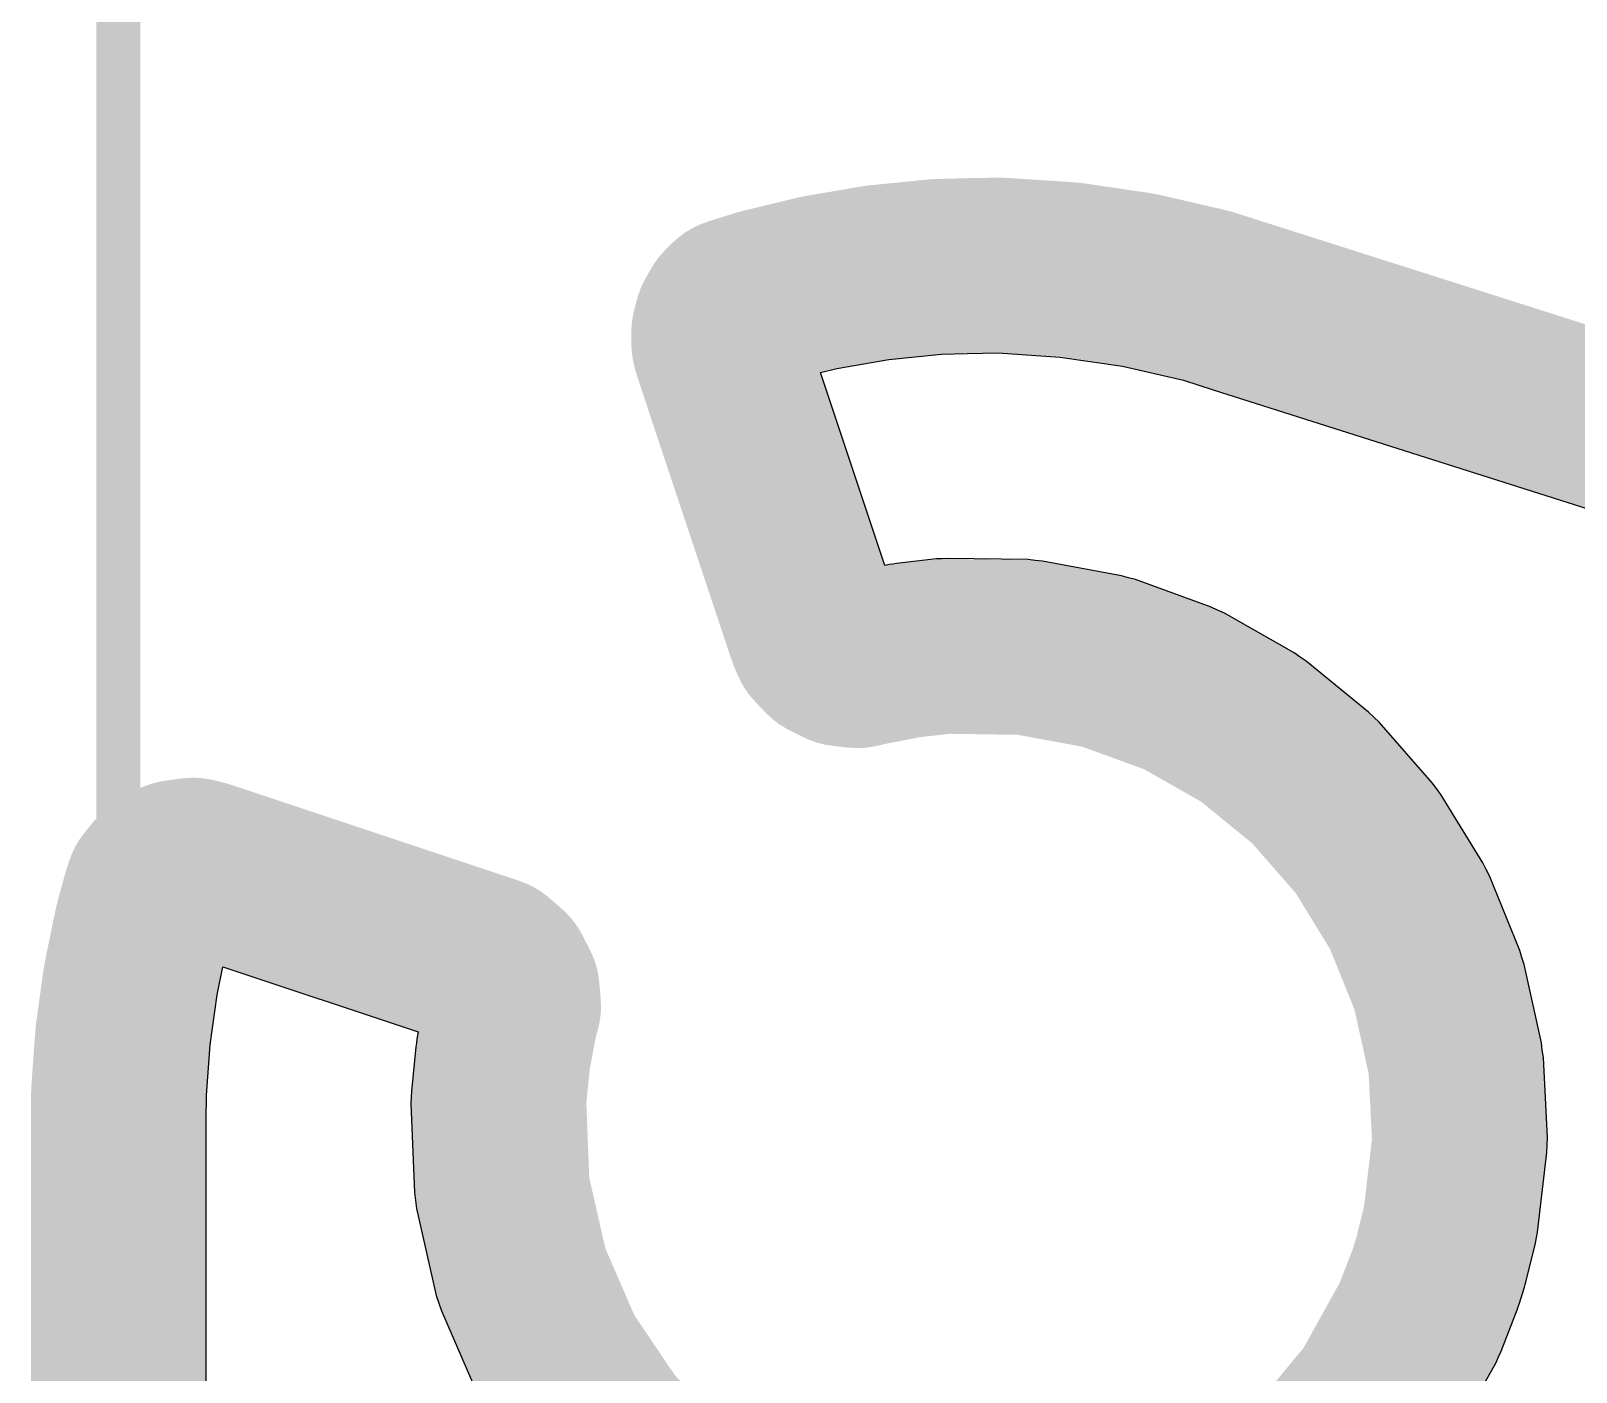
# Model space of a CAD drawing. Header units: inches. Extents: x -5 to 5450, y -4 to 5452.
# Drawn here: x -4.95 to 4.03, y 36.31 to 44.1 of the extents above; entities that cross this region are included whole.
import ezdxf

# ---------------------------------------------------------------- set-up
doc = ezdxf.new("R2010")
doc.units = ezdxf.units.IN
for name, color, linetype in [('Board_outline', 216, 'Continuous'), ('Ground', 76, 'Continuous'), ('Power', 16, 'Continuous'), ('Top Overlay', 2, 'Continuous')]:
    doc.layers.add(name, color=color, linetype=linetype)

msp = doc.modelspace()

# ---------------------------------------------------------------- linework, layer by layer
at = {"layer": 'Board_outline', "const_width": 0.254}
for points in [[(-0.86324948, 42.50689999999999, -0.0685737292607805), (0.47954946, 42.73598768)], [(-0.86324948, 42.50689999999999, -0.0685737292607805), (0.47954946, 42.73598768)], [(0.479552, 42.73599022, -0.0812618316864902), (2.07680052, 42.50107578)], [(0.479552, 42.73599022, -0.0812618316864902), (2.07680052, 42.50107578)], [(-0.9422383999999999, 42.25010092, -0.2679489999999936), (-0.87922862, 42.49200036)], [(-0.9422383999999999, 42.25010092, -0.2679489999999936), (-0.87922862, 42.49200036)], [(-0.10283952, 40.45130086, -0.363970000000003), (-0.3903192599999999, 40.59500136)], [(-0.10283952, 40.45130086, -0.363970000000003), (-0.3903192599999999, 40.59500136)], [(0.1374902, 40.49899952, -0.5486189999999992), (3.24265036, 36.95349988)], [(0.1374902, 40.49899952, -0.5486189999999992), (3.24265036, 36.95349988)], [(-4.25578524, 39.07810066, -0.3888780000000007), (-3.960581359999999, 39.2423015)], [(-4.25578524, 39.07810066, -0.3888780000000007), (-3.960581359999999, 39.2423015)], [(-4.43918594, 37.77270068, -0.0655718028741925), (-4.2594657, 39.06597978)], [(-4.43918594, 37.77270068, -0.0655718028741925), (-4.2594657, 39.06597978)], [(-2.31632252, 38.69559951999999, -0.4052929999999951), (-2.15704166, 38.3856992)], [(-2.31632252, 38.69559951999999, -0.4052929999999951), (-2.15704166, 38.3856992)], [(3.211591239999999, 36.85409952, -0.9163189999999968), (-2.20322902, 38.14640072)], [(3.211591239999999, 36.85409952, -0.9163189999999968), (-2.20322902, 38.14640072)], [(-4.43931294, 37.73457782, -0.000131095775663), (-4.43931294, 37.73720163999999)], [(-4.43931294, 37.73457782, -0.000131095775663), (-4.43931294, 37.73720163999999)]]:
    msp.add_lwpolyline(points, format="xyb", dxfattribs=at)
at = {"layer": 'Board_outline', "const_width": 0.127}
for points in [[(0.41604946, 42.73598768, 1), (0.54304946, 42.73598768, 1)], [(0.41604946, 42.73598768, 1), (0.54304946, 42.73598768, 1)], [(0.4160519999999999, 42.73599022, 1), (0.543052, 42.73599022, 1)], [(0.4160519999999999, 42.73599022, 1), (0.543052, 42.73599022, 1)], [(-0.9427311599999999, 42.49200036, 1), (-0.81573116, 42.49200036, 1)], [(-0.9427311599999999, 42.49200036, 1), (-0.81573116, 42.49200036, 1)], [(-0.9427286199999999, 42.49200036, 1), (-0.8157286199999999, 42.49200036, 1)], [(-0.9427286199999999, 42.49200036, 1), (-0.8157286199999999, 42.49200036, 1)], [(-0.92674948, 42.50689999999999, 1), (-0.7997494799999999, 42.50689999999999, 1)], [(-0.92674948, 42.50689999999999, 1), (-0.7997494799999999, 42.50689999999999, 1)], [(-0.92674948, 42.50689999999999, 1), (-0.7997494799999999, 42.50689999999999, 1)], [(-0.92674948, 42.50689999999999, 1), (-0.7997494799999999, 42.50689999999999, 1)], [(2.01330052, 42.50107578, 1), (2.14030052, 42.50107578, 1)], [(2.01330052, 42.50107578, 1), (2.14030052, 42.50107578, 1)], [(2.01330052, 42.50107578, 1), (2.14030052, 42.50107578, 1)], [(2.01330052, 42.50107578, 1), (2.14030052, 42.50107578, 1)], [(-1.00574094, 42.25010092, 1), (-0.8787409399999999, 42.25010092, 1)], [(-1.00574094, 42.25010092, 1), (-0.8787409399999999, 42.25010092, 1)], [(-1.0057384, 42.25010092, 1), (-0.8787384, 42.25010092, 1)], [(-1.0057384, 42.25010092, 1), (-0.8787384, 42.25010092, 1)], [(-1.00191062, 42.23749998, 1), (-0.8749106199999999, 42.23749998, 1)], [(-1.00191062, 42.23749998, 1), (-0.8749106199999999, 42.23749998, 1)], [(-1.00191062, 42.23749998, 1), (-0.8749106199999999, 42.23749998, 1)], [(-1.00191062, 42.23749998, 1), (-0.8749106199999999, 42.23749998, 1)], [(-0.46160944, 40.6154001, 1), (-0.33460944, 40.6154001, 1)], [(-0.46160944, 40.6154001, 1), (-0.33460944, 40.6154001, 1)], [(-0.46160944, 40.6154001, 1), (-0.33460944, 40.6154001, 1)], [(-0.46160944, 40.6154001, 1), (-0.33460944, 40.6154001, 1)], [(-0.45381926, 40.59500136, 1), (-0.32681926, 40.59500136, 1)], [(-0.45381926, 40.59500136, 1), (-0.32681926, 40.59500136, 1)], [(-0.45381926, 40.59500136, 1), (-0.32681926, 40.59500136, 1)], [(-0.45381926, 40.59500136, 1), (-0.32681926, 40.59500136, 1)], [(-0.16633952, 40.45130086, 1), (-0.03933952, 40.45130086, 1)], [(-0.16633952, 40.45130086, 1), (-0.03933952, 40.45130086, 1)], [(-0.16633952, 40.45130086, 1), (-0.03933952, 40.45130086, 1)], [(-0.16633952, 40.45130086, 1), (-0.03933952, 40.45130086, 1)], [(-0.16511016, 40.45160058, 1), (-0.03811016, 40.45160058, 1)], [(-0.16511016, 40.45160058, 1), (-0.03811016, 40.45160058, 1)], [(-0.16511016, 40.45160058, 1), (-0.03811016, 40.45160058, 1)], [(-0.16511016, 40.45160058, 1), (-0.03811016, 40.45160058, 1)], [(0.0739902, 40.49899952, 1), (0.2009902, 40.49899952, 1)], [(0.0739902, 40.49899952, 1), (0.2009902, 40.49899952, 1)], [(0.0739902, 40.49899952, 1), (0.2009902, 40.49899952, 1)], [(0.0739902, 40.49899952, 1), (0.2009902, 40.49899952, 1)], [(-4.024081359999999, 39.2423015, 1), (-3.89708136, 39.2423015, 1)], [(-4.024081359999999, 39.2423015, 1), (-3.89708136, 39.2423015, 1)], [(-4.024081359999999, 39.2423015, 1), (-3.89708136, 39.2423015, 1)], [(-4.024081359999999, 39.2423015, 1), (-3.89708136, 39.2423015, 1)], [(-4.00311112, 39.23629948, 1), (-3.87611112, 39.23629948, 1)], [(-4.00311112, 39.23629948, 1), (-3.87611112, 39.23629948, 1)], [(-4.00311112, 39.23629948, 1), (-3.87611112, 39.23629948, 1)], [(-4.00311112, 39.23629948, 1), (-3.87611112, 39.23629948, 1)], [(-4.3229657, 39.06597978, 1), (-4.195965699999999, 39.06597978, 1)], [(-4.3229657, 39.06597978, 1), (-4.195965699999999, 39.06597978, 1)], [(-4.3229657, 39.06597724, 1), (-4.195965699999999, 39.06597724, 1)], [(-4.3229657, 39.06597724, 1), (-4.195965699999999, 39.06597724, 1)], [(-4.319285239999999, 39.07810066, 1), (-4.192285239999999, 39.07810066, 1)], [(-4.319285239999999, 39.07810066, 1), (-4.192285239999999, 39.07810066, 1)], [(-4.319285239999999, 39.07810066, 1), (-4.192285239999999, 39.07810066, 1)], [(-4.319285239999999, 39.07810066, 1), (-4.192285239999999, 39.07810066, 1)], [(-2.38101124, 38.69600084, 1), (-2.25401124, 38.69600084, 1)], [(-2.38101124, 38.69600084, 1), (-2.25401124, 38.69600084, 1)], [(-2.38101124, 38.69600084, 1), (-2.25401124, 38.69600084, 1)], [(-2.38101124, 38.69600084, 1), (-2.25401124, 38.69600084, 1)], [(-2.37982252, 38.69559951999999, 1), (-2.25282252, 38.69559951999999, 1)], [(-2.37982252, 38.69559951999999, 1), (-2.25282252, 38.69559951999999, 1)], [(-2.37981998, 38.69559951999999, 1), (-2.25281998, 38.69559951999999, 1)], [(-2.37981998, 38.69559951999999, 1), (-2.25281998, 38.69559951999999, 1)], [(-2.22054166, 38.3856992, 1), (-2.09354166, 38.3856992, 1)], [(-2.22054166, 38.3856992, 1), (-2.09354166, 38.3856992, 1)], [(-2.22054166, 38.3856992, 1), (-2.09354166, 38.3856992, 1)], [(-2.22054166, 38.3856992, 1), (-2.09354166, 38.3856992, 1)], [(-2.26673156, 38.14640072, 1), (-2.13973156, 38.14640072, 1)], [(-2.26673156, 38.14640072, 1), (-2.13973156, 38.14640072, 1)], [(-2.26672902, 38.14640072, 1), (-2.13972902, 38.14640072, 1)], [(-2.26672902, 38.14640072, 1), (-2.13972902, 38.14640072, 1)], [(-4.502685939999999, 37.77270068, 1), (-4.37568594, 37.77270068, 1)], [(-4.502685939999999, 37.77270068, 1), (-4.37568594, 37.77270068, 1)], [(-4.502685939999999, 37.77270068, 1), (-4.37568594, 37.77270068, 1)], [(-4.502685939999999, 37.77270068, 1), (-4.37568594, 37.77270068, 1)], [(-4.502812939999999, 37.73720163999999, 1), (-4.375812939999999, 37.73720163999999, 1)], [(-4.502812939999999, 37.73720163999999, 1), (-4.375812939999999, 37.73720163999999, 1)], [(-4.502812939999999, 37.7371991, 1), (-4.375812939999999, 37.7371991, 1)], [(-4.502812939999999, 37.7371991, 1), (-4.375812939999999, 37.7371991, 1)], [(-4.502812939999999, 37.73457782, 1), (-4.375812939999999, 37.73457782, 1)], [(-4.502812939999999, 37.73457782, 1), (-4.375812939999999, 37.73457782, 1)], [(-4.5028104, 37.73457782, 1), (-4.3758104, 37.73457782, 1)], [(-4.5028104, 37.73457782, 1), (-4.3758104, 37.73457782, 1)], [(3.17915036, 36.95349988, 1), (3.30615036, 36.95349988, 1)], [(3.17915036, 36.95349988, 1), (3.30615036, 36.95349988, 1)], [(3.17915036, 36.95349988, 1), (3.30615036, 36.95349988, 1)], [(3.17915036, 36.95349988, 1), (3.30615036, 36.95349988, 1)], [(3.1480887, 36.85409952, 1), (3.2750887, 36.85409952, 1)], [(3.1480887, 36.85409952, 1), (3.2750887, 36.85409952, 1)], [(3.14809124, 36.85409952, 1), (3.27509124, 36.85409952, 1)], [(3.14809124, 36.85409952, 1), (3.27509124, 36.85409952, 1)]]:
    msp.add_lwpolyline(points, format="xyb", close=True, dxfattribs=at)
at = {"layer": 'Board_outline', "const_width": 0.254}
for points in [[(-0.8792311599999999, 42.49200036), (-0.86324948, 42.50689999999999)], [(-0.8792311599999999, 42.49200036), (-0.86324948, 42.50689999999999)], [(2.07680052, 42.50107578), (12.32969086, 39.23720118)], [(2.07680052, 42.50107578), (12.32969086, 39.23720118)], [(-0.9422409399999999, 42.25010092), (-0.93841062, 42.23749998)], [(-0.9422409399999999, 42.25010092), (-0.93841062, 42.23749998)], [(-0.93841062, 42.23749998), (-0.39810944, 40.6154001)], [(-0.93841062, 42.23749998), (-0.39810944, 40.6154001)], [(-0.39810944, 40.6154001), (-0.3903192599999999, 40.59500136)], [(-0.39810944, 40.6154001), (-0.3903192599999999, 40.59500136)], [(-0.10283952, 40.45130086), (-0.10161016, 40.45160058)], [(-0.10283952, 40.45130086), (-0.10161016, 40.45160058)], [(-0.10161016, 40.45160058), (0.1374902, 40.49899952)], [(-0.10161016, 40.45160058), (0.1374902, 40.49899952)], [(-3.960581359999999, 39.2423015), (-3.93961112, 39.23629948)], [(-3.960581359999999, 39.2423015), (-3.93961112, 39.23629948)], [(-3.93961112, 39.23629948), (-2.31751124, 38.69600084)], [(-3.93961112, 39.23629948), (-2.31751124, 38.69600084)], [(-4.2594657, 39.06597724), (-4.25578524, 39.07810066)], [(-4.2594657, 39.06597724), (-4.25578524, 39.07810066)], [(-2.31751124, 38.69600084), (-2.31631998, 38.69559951999999)], [(-2.31751124, 38.69600084), (-2.31631998, 38.69559951999999)], [(-2.20323156, 38.14640072), (-2.15704166, 38.3856992)], [(-2.20323156, 38.14640072), (-2.15704166, 38.3856992)], [(-4.43931294, 37.7371991), (-4.43918594, 37.77270068)], [(-4.43931294, 37.7371991), (-4.43918594, 37.77270068)], [(-4.439310399999999, 2.73733006), (-4.439310399999999, 37.73457782)], [(-4.439310399999999, 2.73733006), (-4.439310399999999, 37.73457782)], [(3.2115887, 36.85409952), (3.24265036, 36.95349988)], [(3.2115887, 36.85409952), (3.24265036, 36.95349988)]]:
    msp.add_lwpolyline(points, dxfattribs=at)
at = {"layer": 'Ground'}
for p, q in [((0.03735832, 42.19009087999999), (0.34258504, 42.2208706)), ((0.34258504, 42.2208706), (0.4918583, 42.22565849999999)), ((0.4918583, 42.22565849999999), (0.66987674, 42.22853378)), ((0.66987674, 42.22853378), (1.03327454, 42.20489908)), ((1.03327454, 42.20489908), (1.39358116, 42.15190706)), ((-0.35949382, 42.11564602), (-0.26510234, 42.13848823999999)), ((0.013589, 40.9948253), (-0.35949382, 42.11564602)), ((-0.26510234, 42.13848823999999), (0.03735832, 42.19009087999999)), ((1.39358116, 42.15190706), (1.74841408, 42.06991078)), ((1.74841408, 42.06991078), (1.92196466, 42.01466577999999)), ((1.92196466, 42.01466577999999), (1.92197228, 42.01466324)), ((1.92197228, 42.01466324), (12.17484992, 38.75079372)), ((0.31352744, 41.03205662), (0.0813435, 41.00636197999999)), ((0.34554668, 41.0324427), (0.31352744, 41.03205662)), ((0.37743384, 41.03509446), (0.34554668, 41.0324427)), ((0.84417662, 41.0279977), (0.37743384, 41.03509446)), ((0.88654636, 41.0231717), (0.84417662, 41.0279977)), ((0.0381127, 40.99969194), (0.013589, 40.9948253)), ((0.05991098, 41.00183062), (0.0381127, 40.99969194)), ((0.0813435, 41.00636197999999), (0.05991098, 41.00183062)), ((0.9290430999999999, 41.01958268), (0.88654636, 41.0231717)), ((1.38808968, 40.93487876), (0.9290430999999999, 41.01958268)), ((1.4290929, 40.92305759999999), (1.38808968, 40.93487876)), ((1.47037044, 40.91245056), (1.4290929, 40.92305759999999)), ((1.90890906, 40.75250422), (1.47037044, 40.91245056)), ((1.9473418, 40.73403842), (1.90890906, 40.75250422)), ((1.98630286, 40.7166953), (1.9473418, 40.73403842)), ((2.3920958, 40.4859744), (1.98630286, 40.7166953)), ((2.42695222, 40.46134402), (2.3920958, 40.4859744)), ((2.4624538, 40.43777536), (2.42695222, 40.46134402)), ((2.82417012, 40.14271625999999), (2.4624538, 40.43777536)), ((2.85443168, 40.11263503999999), (2.82417012, 40.14271625999999)), ((2.8855162, 40.08348092), (2.85443168, 40.11263503999999)), ((3.19306448, 39.73232338), (2.8855162, 40.08348092)), ((3.2178879, 39.69763206), (3.19306448, 39.73232338)), ((3.24369684, 39.66369766), (3.2178879, 39.69763206)), ((3.48848934, 39.26623846), (3.24369684, 39.66369766)), ((3.5071812, 39.22792001999999), (3.48848934, 39.26623846)), ((3.52699066, 39.19014259999999), (3.5071812, 39.22792001999999)), ((3.702197319999999, 38.75747392), (3.52699066, 39.19014259999999)), ((3.71426232, 38.7165342), (3.702197319999999, 38.75747392)), ((3.72749064, 38.67603136), (3.71426232, 38.7165342)), ((-3.86589524, 38.50056562), (-3.8324536, 38.66257444)), ((-3.8324536, 38.66257444), (-2.6965148, 38.28420334)), ((3.82822196, 38.22023344), (3.72749064, 38.67603136)), ((-3.90636252, 38.20936477999999), (-3.86589524, 38.50056562)), ((-2.7044396, 38.24314678), (-2.70656558, 38.22024106)), ((-2.6965148, 38.28420334), (-2.7044396, 38.24314678)), ((-3.92769344, 37.9160659), (-3.90636252, 38.20936477999999)), ((-2.71110964, 38.19768078), (-2.73712686, 37.9400181)), ((-2.70656558, 38.22024106), (-2.71110964, 38.19768078)), ((3.8333045, 38.17784338), (3.82822196, 38.22023344)), ((3.8396037, 38.13571494), (3.8333045, 38.17784338)), ((3.86304536, 37.66950556), (3.8396037, 38.13571494)), ((-3.92873484, 37.7700667), (-3.92769344, 37.9160659)), ((-2.73721322, 37.90454954), (-2.73933412, 37.86911908)), ((-2.73712686, 37.9400181), (-2.73721322, 37.90454954)), ((-2.73933412, 37.86911908), (-2.719451, 37.35210969999999)), ((-3.928854219999999, 37.73613484), (-3.92873484, 37.7700667)), ((-3.928851679999999, 2.73720814), (-3.928854219999999, 37.73613484)), ((3.86020056, 37.58427586), (3.8610032, 37.62694024)), ((3.8610032, 37.62694024), (3.86304536, 37.66950556)), ((3.80570232, 37.12067252), (3.86020056, 37.58427586)), ((-2.719451, 37.35210969999999), (-2.71298924, 37.30510954)), ((-2.71298924, 37.30510954), (-2.70708628, 37.2583964)), ((-2.70708628, 37.2583964), (-2.59221732, 36.75391684)), ((3.79425962, 37.05770592), (3.7988621, 37.08937717999999)), ((3.7988621, 37.08937717999999), (3.80570232, 37.12067252)), ((3.73817134, 36.83093726), (3.79425962, 37.05770592)), ((3.72988078, 36.80128022), (3.73301768, 36.8163983)), ((3.73301768, 36.8163983), (3.73817134, 36.83093726)), ((-2.59221732, 36.75391684), (-2.57728212, 36.70915442)), ((3.69882674, 36.70187986), (3.72988078, 36.80128022)), ((-2.57728212, 36.70915442), (-2.56278888, 36.66408974)), ((-2.56278888, 36.66408974), (-2.35687362, 36.18943993999999)), ((3.59473754, 36.42885271999999), (3.68788696, 36.67049815999999)), ((3.68788696, 36.67049815999999), (3.6923218, 36.68653571999999)), ((3.6923218, 36.68653571999999), (3.69882674, 36.70187986)), ((3.3134681, 35.91229037999999), (3.56468934, 36.36460088)), ((3.56468934, 36.36460088), (3.57879904, 36.3971713)), ((3.57879904, 36.3971713), (3.59473754, 36.42885271999999))]:
    msp.add_line(p, q, dxfattribs=at)
at = {"layer": 'Ground', "const_width": 1.016}
for points in [[(-0.3681476, 42.63874378), (-0.03126486, 42.6962189)], [(-0.03126486, 42.6962189), (0.30875986, 42.7305089)], [(0.30875986, 42.7305089), (0.4795469199999999, 42.73598514)], [(0.4795469199999999, 42.73598514), (0.68232274, 42.73925919999999)], [(0.68232274, 42.73925919999999), (1.08707428, 42.71293718)], [(1.08707428, 42.71293718), (1.48836126, 42.65391774)], [(-0.70030848, 42.55835786), (-0.3681476, 42.63874378)], [(1.48836126, 42.65391774), (1.88355224, 42.56259204)], [(-0.87922862, 42.49200036), (-0.8632520199999999, 42.50689492)], [(-0.8632520199999999, 42.50689492), (-0.70030848, 42.55835786)], [(1.88355224, 42.56259204), (2.07680052, 42.50107578)], [(2.07680052, 42.50107578), (12.32969086, 39.23720118)], [(-0.95144082, 42.34764454), (-0.93484954, 42.41133757999999)], [(-0.93484954, 42.41133757999999), (-0.90234008, 42.46856632)], [(-0.90234008, 42.46856632), (-0.87922862, 42.49200036)], [(-0.95144082, 42.34764454), (-0.95098362, 42.28182806)], [(-0.95098362, 42.28182806), (-0.94224348, 42.25009838)], [(-0.94224348, 42.25009838), (-0.39810944, 40.6154001)], [(-0.39810944, 40.6154001), (-0.3903192599999999, 40.59500136)], [(-0.3903192599999999, 40.59500136), (-0.37278564, 40.55455439999999)], [(-0.37278564, 40.55455439999999), (-0.3121634599999999, 40.49053877999999)], [(0.1374902, 40.49899952), (0.36967414, 40.52469416)], [(0.36967414, 40.52469416), (0.83641692, 40.5175974)], [(0.83641692, 40.5175974), (1.2954635, 40.43289348)], [(-0.3121634599999999, 40.49053877999999), (-0.23330408, 40.45112052)], [(-0.23330408, 40.45112052), (-0.14571726, 40.44104942)], [(-0.14571726, 40.44104942), (-0.10284206, 40.45129832)], [(-0.10284206, 40.45129832), (0.1374902, 40.49899952)], [(1.2954635, 40.43289348), (1.73400212, 40.27294714)], [(1.73400212, 40.27294714), (2.13979506, 40.04222624)], [(2.13979506, 40.04222624), (2.50151138, 39.74716713999999)], [(2.50151138, 39.74716713999999), (2.80905966, 39.39600706)], [(2.80905966, 39.39600706), (3.05385216, 38.99854786)], [(-4.24096942, 39.12259638), (-4.18109654, 39.19479842)], [(-4.18109654, 39.19479842), (-4.099125659999999, 39.24039396)], [(-4.099125659999999, 39.24039396), (-4.006202299999999, 39.25318032)], [(-4.006202299999999, 39.25318032), (-3.960581359999999, 39.2423015)], [(-3.960581359999999, 39.2423015), (-3.93961112, 39.23629948)], [(-3.93961112, 39.23629948), (-2.31632506, 38.69559698)], [(-4.255787779999999, 39.07809812), (-4.24096942, 39.12259638)], [(-4.3029886, 38.9081264), (-4.255787779999999, 39.07809812)], [(3.05385216, 38.99854786), (3.22905882, 38.56587918)], [(-4.36919116, 38.58741076), (-4.3029886, 38.9081264)], [(-2.31632506, 38.69559698), (-2.27010976, 38.67997852)], [(-2.27010976, 38.67997852), (-2.19618306, 38.61631088)], [(-4.414266, 38.26304768), (-4.36919116, 38.58741076)], [(-2.19618306, 38.61631088), (-2.15158574, 38.5295394)], [(3.22905882, 38.56587918), (3.32979014, 38.11008125999999)], [(-2.15158574, 38.5295394), (-2.1428456, 38.43236662)], [(-2.2032341, 38.14639818), (-2.15704166, 38.3856992)], [(-2.15704166, 38.3856992), (-2.1428456, 38.43236662)], [(-4.438020079999999, 37.93643161999999), (-4.414266, 38.26304768)], [(-2.22925132, 37.8887355), (-2.2032341, 38.14639818)], [(3.32979014, 38.11008125999999), (3.3532318, 37.64387188)], [(-4.439188479999999, 37.77269814), (-4.438020079999999, 37.93643161999999)], [(-2.22925132, 37.8887355), (-2.2093682, 37.37172612)], [(-4.43931294, 37.73720163999999), (-4.439188479999999, 37.77269814)], [(-4.43931294, 37.73720163999999), (-4.439310399999999, 2.73720052)], [(3.29873356, 37.18026854), (3.3532318, 37.64387188)], [(-2.2093682, 37.37172612), (-2.09449924, 36.86724656)], [(3.24264528, 36.95349988), (3.29873356, 37.18026854)], [(3.211591239999999, 36.85409952), (3.24264528, 36.95349988)], [(-2.09449924, 36.86724656), (-1.88858398, 36.39259676)], [(3.11844182, 36.61245408), (3.211591239999999, 36.85409952)], [(2.86722058, 36.16014612), (3.11844182, 36.61245408)], [(-1.88858398, 36.39259676), (-1.59868362, 35.9640505)], [(2.53690882, 35.76191476), (2.86722058, 36.16014612)], [(-1.59868362, 35.9640505), (-1.23473972, 35.59630168)]]:
    msp.add_lwpolyline(points, dxfattribs=at)
at = {"layer": 'Ground', "const_width": 0.508}
for points in [[(-0.28526486, 42.6962189, 1), (0.22273514, 42.6962189, 1)], [(-0.28526486, 42.6962189, 1), (0.22273514, 42.6962189, 1)], [(0.05475986, 42.7305089, 1), (0.56275986, 42.7305089, 1)], [(0.05475986, 42.7305089, 1), (0.56275986, 42.7305089, 1)], [(0.22554692, 42.73598514, 1), (0.73354692, 42.73598514, 1)], [(0.22554692, 42.73598514, 1), (0.73354692, 42.73598514, 1)], [(0.4283227399999999, 42.73925919999999, 1), (0.93632274, 42.73925919999999, 1)], [(0.4283227399999999, 42.73925919999999, 1), (0.93632274, 42.73925919999999, 1)], [(0.83307428, 42.71293718, 1), (1.34107428, 42.71293718, 1)], [(0.83307428, 42.71293718, 1), (1.34107428, 42.71293718, 1)], [(-0.6221475999999999, 42.63874378, 1), (-0.1141476, 42.63874378, 1)], [(-0.6221475999999999, 42.63874378, 1), (-0.1141476, 42.63874378, 1)], [(1.23436126, 42.65391774, 1), (1.74236126, 42.65391774, 1)], [(1.23436126, 42.65391774, 1), (1.74236126, 42.65391774, 1)], [(-1.11725202, 42.50689492, 1), (-0.6092520199999999, 42.50689492, 1)], [(-1.11725202, 42.50689492, 1), (-0.6092520199999999, 42.50689492, 1)], [(-0.9543084799999999, 42.55835786, 1), (-0.44630848, 42.55835786, 1)], [(-0.9543084799999999, 42.55835786, 1), (-0.44630848, 42.55835786, 1)], [(1.62955224, 42.56259204, 1), (2.13755224, 42.56259204, 1)], [(1.62955224, 42.56259204, 1), (2.13755224, 42.56259204, 1)], [(1.82280052, 42.50107578, 1), (2.33080052, 42.50107578, 1)], [(1.82280052, 42.50107578, 1), (2.33080052, 42.50107578, 1)], [(-1.18884954, 42.41133757999999, 1), (-0.68084954, 42.41133757999999, 1)], [(-1.18884954, 42.41133757999999, 1), (-0.68084954, 42.41133757999999, 1)], [(-1.15634008, 42.46856632, 1), (-0.64834008, 42.46856632, 1)], [(-1.15634008, 42.46856632, 1), (-0.64834008, 42.46856632, 1)], [(-1.13322862, 42.49200036, 1), (-0.6252286199999999, 42.49200036, 1)], [(-1.13322862, 42.49200036, 1), (-0.6252286199999999, 42.49200036, 1)], [(-1.20544082, 42.34764454, 1), (-0.69744082, 42.34764454, 1)], [(-1.20544082, 42.34764454, 1), (-0.69744082, 42.34764454, 1)], [(-1.20498362, 42.28182806, 1), (-0.69698362, 42.28182806, 1)], [(-1.20498362, 42.28182806, 1), (-0.69698362, 42.28182806, 1)], [(-1.19624348, 42.25009838, 1), (-0.68824348, 42.25009838, 1)], [(-1.19624348, 42.25009838, 1), (-0.68824348, 42.25009838, 1)], [(-0.65210944, 40.6154001, 1), (-0.14410944, 40.6154001, 1)], [(-0.65210944, 40.6154001, 1), (-0.14410944, 40.6154001, 1)], [(-0.64431926, 40.59500136, 1), (-0.13631926, 40.59500136, 1)], [(-0.64431926, 40.59500136, 1), (-0.13631926, 40.59500136, 1)], [(-0.6267856399999999, 40.55455439999999, 1), (-0.11878564, 40.55455439999999, 1)], [(-0.6267856399999999, 40.55455439999999, 1), (-0.11878564, 40.55455439999999, 1)], [(0.11567414, 40.52469416, 1), (0.62367414, 40.52469416, 1)], [(0.11567414, 40.52469416, 1), (0.62367414, 40.52469416, 1)], [(0.58241692, 40.5175974, 1), (1.09041692, 40.5175974, 1)], [(0.58241692, 40.5175974, 1), (1.09041692, 40.5175974, 1)], [(-0.56616346, 40.49053877999999, 1), (-0.05816346, 40.49053877999999, 1)], [(-0.56616346, 40.49053877999999, 1), (-0.05816346, 40.49053877999999, 1)], [(-0.48730408, 40.45112052, 1), (0.02069592, 40.45112052, 1)], [(-0.48730408, 40.45112052, 1), (0.02069592, 40.45112052, 1)], [(-0.39971726, 40.44104942, 1), (0.10828274, 40.44104942, 1)], [(-0.39971726, 40.44104942, 1), (0.10828274, 40.44104942, 1)], [(-0.35684206, 40.45129832, 1), (0.15115794, 40.45129832, 1)], [(-0.35684206, 40.45129832, 1), (0.15115794, 40.45129832, 1)], [(-0.1165098, 40.49899952, 1), (0.3914902, 40.49899952, 1)], [(-0.1165098, 40.49899952, 1), (0.3914902, 40.49899952, 1)], [(1.0414635, 40.43289348, 1), (1.5494635, 40.43289348, 1)], [(1.0414635, 40.43289348, 1), (1.5494635, 40.43289348, 1)], [(1.48000212, 40.27294714, 1), (1.98800212, 40.27294714, 1)], [(1.48000212, 40.27294714, 1), (1.98800212, 40.27294714, 1)], [(1.88579506, 40.04222624, 1), (2.39379506, 40.04222624, 1)], [(1.88579506, 40.04222624, 1), (2.39379506, 40.04222624, 1)], [(2.24751138, 39.74716713999999, 1), (2.75551138, 39.74716713999999, 1)], [(2.24751138, 39.74716713999999, 1), (2.75551138, 39.74716713999999, 1)], [(2.55505966, 39.39600706, 1), (3.06305966, 39.39600706, 1)], [(2.55505966, 39.39600706, 1), (3.06305966, 39.39600706, 1)], [(-4.435096539999999, 39.19479842, 1), (-3.92709654, 39.19479842, 1)], [(-4.435096539999999, 39.19479842, 1), (-3.92709654, 39.19479842, 1)], [(-4.35312566, 39.24039396, 1), (-3.845125659999999, 39.24039396, 1)], [(-4.35312566, 39.24039396, 1), (-3.845125659999999, 39.24039396, 1)], [(-4.2602023, 39.25318032, 1), (-3.7522023, 39.25318032, 1)], [(-4.2602023, 39.25318032, 1), (-3.7522023, 39.25318032, 1)], [(-4.214581359999999, 39.2423015, 1), (-3.70658136, 39.2423015, 1)], [(-4.214581359999999, 39.2423015, 1), (-3.70658136, 39.2423015, 1)], [(-4.19361112, 39.23629948, 1), (-3.68561112, 39.23629948, 1)], [(-4.19361112, 39.23629948, 1), (-3.68561112, 39.23629948, 1)], [(-4.494969419999999, 39.12259638, 1), (-3.98696942, 39.12259638, 1)], [(-4.494969419999999, 39.12259638, 1), (-3.98696942, 39.12259638, 1)], [(-4.50978778, 39.07809812, 1), (-4.00178778, 39.07809812, 1)], [(-4.50978778, 39.07809812, 1), (-4.00178778, 39.07809812, 1)], [(2.79985216, 38.99854786, 1), (3.30785216, 38.99854786, 1)], [(2.79985216, 38.99854786, 1), (3.30785216, 38.99854786, 1)], [(-4.5569886, 38.9081264, 1), (-4.048988599999999, 38.9081264, 1)], [(-4.5569886, 38.9081264, 1), (-4.048988599999999, 38.9081264, 1)], [(-2.57032506, 38.69559698, 1), (-2.06232506, 38.69559698, 1)], [(-2.57032506, 38.69559698, 1), (-2.06232506, 38.69559698, 1)], [(-2.52410976, 38.67997852, 1), (-2.01610976, 38.67997852, 1)], [(-2.52410976, 38.67997852, 1), (-2.01610976, 38.67997852, 1)], [(-4.623191159999999, 38.58741076, 1), (-4.11519116, 38.58741076, 1)], [(-4.623191159999999, 38.58741076, 1), (-4.11519116, 38.58741076, 1)], [(-2.45018306, 38.61631088, 1), (-1.94218306, 38.61631088, 1)], [(-2.45018306, 38.61631088, 1), (-1.94218306, 38.61631088, 1)], [(2.97505882, 38.56587918, 1), (3.48305882, 38.56587918, 1)], [(2.97505882, 38.56587918, 1), (3.48305882, 38.56587918, 1)], [(-2.40558574, 38.5295394, 1), (-1.89758574, 38.5295394, 1)], [(-2.40558574, 38.5295394, 1), (-1.89758574, 38.5295394, 1)], [(-2.41104166, 38.3856992, 1), (-1.90304166, 38.3856992, 1)], [(-2.41104166, 38.3856992, 1), (-1.90304166, 38.3856992, 1)], [(-2.3968456, 38.43236662, 1), (-1.8888456, 38.43236662, 1)], [(-2.3968456, 38.43236662, 1), (-1.8888456, 38.43236662, 1)], [(-4.668266, 38.26304768, 1), (-4.160265999999999, 38.26304768, 1)], [(-4.668266, 38.26304768, 1), (-4.160265999999999, 38.26304768, 1)], [(-2.4572341, 38.14639818, 1), (-1.9492341, 38.14639818, 1)], [(-2.4572341, 38.14639818, 1), (-1.9492341, 38.14639818, 1)], [(3.07579014, 38.11008125999999, 1), (3.58379014, 38.11008125999999, 1)], [(3.07579014, 38.11008125999999, 1), (3.58379014, 38.11008125999999, 1)], [(-4.69202008, 37.93643161999999, 1), (-4.18402008, 37.93643161999999, 1)], [(-4.69202008, 37.93643161999999, 1), (-4.18402008, 37.93643161999999, 1)], [(-2.48325132, 37.8887355, 1), (-1.97525132, 37.8887355, 1)], [(-2.48325132, 37.8887355, 1), (-1.97525132, 37.8887355, 1)], [(-4.693312939999999, 37.73720163999999, 1), (-4.18531294, 37.73720163999999, 1)], [(-4.693312939999999, 37.73720163999999, 1), (-4.18531294, 37.73720163999999, 1)], [(-4.69318848, 37.77269814, 1), (-4.18518848, 37.77269814, 1)], [(-4.69318848, 37.77269814, 1), (-4.18518848, 37.77269814, 1)], [(3.0992318, 37.64387188, 1), (3.6072318, 37.64387188, 1)], [(3.0992318, 37.64387188, 1), (3.6072318, 37.64387188, 1)], [(-2.4633682, 37.37172612, 1), (-1.9553682, 37.37172612, 1)], [(-2.4633682, 37.37172612, 1), (-1.9553682, 37.37172612, 1)], [(3.04473356, 37.18026854, 1), (3.55273356, 37.18026854, 1)], [(3.04473356, 37.18026854, 1), (3.55273356, 37.18026854, 1)], [(2.98864528, 36.95349988, 1), (3.49664528, 36.95349988, 1)], [(2.98864528, 36.95349988, 1), (3.49664528, 36.95349988, 1)], [(-2.34849924, 36.86724656, 1), (-1.84049924, 36.86724656, 1)], [(-2.34849924, 36.86724656, 1), (-1.84049924, 36.86724656, 1)], [(2.95759124, 36.85409952, 1), (3.46559124, 36.85409952, 1)], [(2.95759124, 36.85409952, 1), (3.46559124, 36.85409952, 1)], [(2.86444182, 36.61245408, 1), (3.37244182, 36.61245408, 1)], [(2.86444182, 36.61245408, 1), (3.37244182, 36.61245408, 1)], [(-2.14258398, 36.39259676, 1), (-1.63458398, 36.39259676, 1)], [(-2.14258398, 36.39259676, 1), (-1.63458398, 36.39259676, 1)], [(2.61322058, 36.16014612, 1), (3.12122058, 36.16014612, 1)], [(2.61322058, 36.16014612, 1), (3.12122058, 36.16014612, 1)], [(-1.85268362, 35.9640505, 1), (-1.34468362, 35.9640505, 1)], [(-1.85268362, 35.9640505, 1), (-1.34468362, 35.9640505, 1)]]:
    msp.add_lwpolyline(points, format="xyb", close=True, dxfattribs=at)
at = {"layer": 'Power'}
for p, q in [((0.03735832, 42.19009087999999), (0.34258504, 42.2208706)), ((0.34258504, 42.2208706), (0.4918583, 42.22565849999999)), ((0.4918583, 42.22565849999999), (0.66987674, 42.22853378)), ((0.66987674, 42.22853378), (1.03327454, 42.20489908)), ((1.03327454, 42.20489908), (1.39358116, 42.15190706)), ((-0.35949382, 42.11564602), (-0.26510234, 42.13848823999999)), ((0.013589, 40.9948253), (-0.35949382, 42.11564602)), ((-0.26510234, 42.13848823999999), (0.03735832, 42.19009087999999)), ((1.39358116, 42.15190706), (1.74841408, 42.06991078)), ((1.74841408, 42.06991078), (1.92196466, 42.01466577999999)), ((1.92196466, 42.01466577999999), (1.92197228, 42.01466324)), ((1.92197228, 42.01466324), (12.17484992, 38.75079372)), ((0.31352744, 41.03205662), (0.0813435, 41.00636197999999)), ((0.34554668, 41.0324427), (0.31352744, 41.03205662)), ((0.37743384, 41.03509446), (0.34554668, 41.0324427)), ((0.84417662, 41.0279977), (0.37743384, 41.03509446)), ((0.88654636, 41.0231717), (0.84417662, 41.0279977)), ((0.0381127, 40.99969194), (0.013589, 40.9948253)), ((0.05991098, 41.00183062), (0.0381127, 40.99969194)), ((0.0813435, 41.00636197999999), (0.05991098, 41.00183062)), ((0.9290430999999999, 41.01958268), (0.88654636, 41.0231717)), ((1.38808968, 40.93487876), (0.9290430999999999, 41.01958268)), ((1.4290929, 40.92305759999999), (1.38808968, 40.93487876)), ((1.47037044, 40.91245056), (1.4290929, 40.92305759999999)), ((1.90890906, 40.75250422), (1.47037044, 40.91245056)), ((1.9473418, 40.73403842), (1.90890906, 40.75250422)), ((1.98630286, 40.7166953), (1.9473418, 40.73403842)), ((2.3920958, 40.4859744), (1.98630286, 40.7166953)), ((2.42695222, 40.46134402), (2.3920958, 40.4859744)), ((2.4624538, 40.43777536), (2.42695222, 40.46134402)), ((2.82417012, 40.14271625999999), (2.4624538, 40.43777536)), ((2.85443168, 40.11263503999999), (2.82417012, 40.14271625999999)), ((2.8855162, 40.08348092), (2.85443168, 40.11263503999999)), ((3.19306448, 39.73232338), (2.8855162, 40.08348092)), ((3.2178879, 39.69763206), (3.19306448, 39.73232338)), ((3.24369684, 39.66369766), (3.2178879, 39.69763206)), ((3.48848934, 39.26623846), (3.24369684, 39.66369766)), ((3.5071812, 39.22792001999999), (3.48848934, 39.26623846)), ((3.52699066, 39.19014259999999), (3.5071812, 39.22792001999999)), ((3.702197319999999, 38.75747392), (3.52699066, 39.19014259999999)), ((3.71426232, 38.7165342), (3.702197319999999, 38.75747392)), ((3.72749064, 38.67603136), (3.71426232, 38.7165342)), ((-3.86589524, 38.50056562), (-3.8324536, 38.66257444)), ((-3.8324536, 38.66257444), (-2.6965148, 38.28420334)), ((3.82822196, 38.22023344), (3.72749064, 38.67603136)), ((-3.90636252, 38.20936477999999), (-3.86589524, 38.50056562)), ((-2.7044396, 38.24314678), (-2.70656558, 38.22024106)), ((-2.6965148, 38.28420334), (-2.7044396, 38.24314678)), ((-3.92769344, 37.9160659), (-3.90636252, 38.20936477999999)), ((-2.71110964, 38.19768078), (-2.73712686, 37.9400181)), ((-2.70656558, 38.22024106), (-2.71110964, 38.19768078)), ((3.8333045, 38.17784338), (3.82822196, 38.22023344)), ((3.8396037, 38.13571494), (3.8333045, 38.17784338)), ((3.86304536, 37.66950556), (3.8396037, 38.13571494)), ((-3.92873484, 37.7700667), (-3.92769344, 37.9160659)), ((-2.73721322, 37.90454954), (-2.73933412, 37.86911908)), ((-2.73712686, 37.9400181), (-2.73721322, 37.90454954)), ((-2.73933412, 37.86911908), (-2.719451, 37.35210969999999)), ((-3.928854219999999, 37.73613484), (-3.92873484, 37.7700667)), ((-3.928851679999999, 2.73720814), (-3.928854219999999, 37.73613484)), ((3.86020056, 37.58427586), (3.8610032, 37.62694024)), ((3.8610032, 37.62694024), (3.86304536, 37.66950556)), ((3.80570232, 37.12067252), (3.86020056, 37.58427586)), ((-2.719451, 37.35210969999999), (-2.71298924, 37.30510954)), ((-2.71298924, 37.30510954), (-2.70708628, 37.2583964)), ((-2.70708628, 37.2583964), (-2.59221732, 36.75391684)), ((3.79425962, 37.05770592), (3.7988621, 37.08937717999999)), ((3.7988621, 37.08937717999999), (3.80570232, 37.12067252)), ((3.73817134, 36.83093726), (3.79425962, 37.05770592)), ((3.72988078, 36.80128022), (3.73301768, 36.8163983)), ((3.73301768, 36.8163983), (3.73817134, 36.83093726)), ((-2.59221732, 36.75391684), (-2.57728212, 36.70915442)), ((3.69882674, 36.70187986), (3.72988078, 36.80128022)), ((-2.57728212, 36.70915442), (-2.56278888, 36.66408974)), ((-2.56278888, 36.66408974), (-2.35687362, 36.18943993999999)), ((3.59473754, 36.42885271999999), (3.68788696, 36.67049815999999)), ((3.68788696, 36.67049815999999), (3.6923218, 36.68653571999999)), ((3.6923218, 36.68653571999999), (3.69882674, 36.70187986)), ((3.3134681, 35.91229037999999), (3.56468934, 36.36460088)), ((3.56468934, 36.36460088), (3.57879904, 36.3971713)), ((3.57879904, 36.3971713), (3.59473754, 36.42885271999999))]:
    msp.add_line(p, q, dxfattribs=at)
at = {"layer": 'Power', "const_width": 1.016}
for points in [[(-0.3681476, 42.63874378), (-0.03126486, 42.6962189)], [(-0.03126486, 42.6962189), (0.30875986, 42.7305089)], [(0.30875986, 42.7305089), (0.4795469199999999, 42.73598514)], [(0.4795469199999999, 42.73598514), (0.68232274, 42.73925919999999)], [(0.68232274, 42.73925919999999), (1.08707428, 42.71293718)], [(1.08707428, 42.71293718), (1.48836126, 42.65391774)], [(-0.70030848, 42.55835786), (-0.3681476, 42.63874378)], [(1.48836126, 42.65391774), (1.88355224, 42.56259204)], [(-0.87922862, 42.49200036), (-0.8632520199999999, 42.50689492)], [(-0.8632520199999999, 42.50689492), (-0.70030848, 42.55835786)], [(1.88355224, 42.56259204), (2.07680052, 42.50107578)], [(2.07680052, 42.50107578), (12.32969086, 39.23720118)], [(-0.95144082, 42.34764454), (-0.93484954, 42.41133757999999)], [(-0.93484954, 42.41133757999999), (-0.90234008, 42.46856632)], [(-0.90234008, 42.46856632), (-0.87922862, 42.49200036)], [(-0.95144082, 42.34764454), (-0.95098362, 42.28182806)], [(-0.95098362, 42.28182806), (-0.94224348, 42.25009838)], [(-0.94224348, 42.25009838), (-0.39810944, 40.6154001)], [(-0.39810944, 40.6154001), (-0.3903192599999999, 40.59500136)], [(-0.3903192599999999, 40.59500136), (-0.37278564, 40.55455439999999)], [(-0.37278564, 40.55455439999999), (-0.3121634599999999, 40.49053877999999)], [(0.1374902, 40.49899952), (0.36967414, 40.52469416)], [(0.36967414, 40.52469416), (0.83641692, 40.5175974)], [(0.83641692, 40.5175974), (1.2954635, 40.43289348)], [(-0.3121634599999999, 40.49053877999999), (-0.23330408, 40.45112052)], [(-0.23330408, 40.45112052), (-0.14571726, 40.44104942)], [(-0.14571726, 40.44104942), (-0.10284206, 40.45129832)], [(-0.10284206, 40.45129832), (0.1374902, 40.49899952)], [(1.2954635, 40.43289348), (1.73400212, 40.27294714)], [(1.73400212, 40.27294714), (2.13979506, 40.04222624)], [(2.13979506, 40.04222624), (2.50151138, 39.74716713999999)], [(2.50151138, 39.74716713999999), (2.80905966, 39.39600706)], [(2.80905966, 39.39600706), (3.05385216, 38.99854786)], [(-4.24096942, 39.12259638), (-4.18109654, 39.19479842)], [(-4.18109654, 39.19479842), (-4.099125659999999, 39.24039396)], [(-4.099125659999999, 39.24039396), (-4.006202299999999, 39.25318032)], [(-4.006202299999999, 39.25318032), (-3.960581359999999, 39.2423015)], [(-3.960581359999999, 39.2423015), (-3.93961112, 39.23629948)], [(-3.93961112, 39.23629948), (-2.31632506, 38.69559698)], [(-4.255787779999999, 39.07809812), (-4.24096942, 39.12259638)], [(-4.3029886, 38.9081264), (-4.255787779999999, 39.07809812)], [(3.05385216, 38.99854786), (3.22905882, 38.56587918)], [(-4.36919116, 38.58741076), (-4.3029886, 38.9081264)], [(-2.31632506, 38.69559698), (-2.27010976, 38.67997852)], [(-2.27010976, 38.67997852), (-2.19618306, 38.61631088)], [(-4.414266, 38.26304768), (-4.36919116, 38.58741076)], [(-2.19618306, 38.61631088), (-2.15158574, 38.5295394)], [(3.22905882, 38.56587918), (3.32979014, 38.11008125999999)], [(-2.15158574, 38.5295394), (-2.1428456, 38.43236662)], [(-2.2032341, 38.14639818), (-2.15704166, 38.3856992)], [(-2.15704166, 38.3856992), (-2.1428456, 38.43236662)], [(-4.438020079999999, 37.93643161999999), (-4.414266, 38.26304768)], [(-2.22925132, 37.8887355), (-2.2032341, 38.14639818)], [(3.32979014, 38.11008125999999), (3.3532318, 37.64387188)], [(-4.439188479999999, 37.77269814), (-4.438020079999999, 37.93643161999999)], [(-2.22925132, 37.8887355), (-2.2093682, 37.37172612)], [(-4.43931294, 37.73720163999999), (-4.439188479999999, 37.77269814)], [(-4.43931294, 37.73720163999999), (-4.439310399999999, 2.73720052)], [(3.29873356, 37.18026854), (3.3532318, 37.64387188)], [(-2.2093682, 37.37172612), (-2.09449924, 36.86724656)], [(3.24264528, 36.95349988), (3.29873356, 37.18026854)], [(3.211591239999999, 36.85409952), (3.24264528, 36.95349988)], [(-2.09449924, 36.86724656), (-1.88858398, 36.39259676)], [(3.11844182, 36.61245408), (3.211591239999999, 36.85409952)], [(2.86722058, 36.16014612), (3.11844182, 36.61245408)], [(-1.88858398, 36.39259676), (-1.59868362, 35.9640505)], [(2.53690882, 35.76191476), (2.86722058, 36.16014612)], [(-1.59868362, 35.9640505), (-1.23473972, 35.59630168)]]:
    msp.add_lwpolyline(points, dxfattribs=at)
at = {"layer": 'Power', "const_width": 0.508}
for points in [[(-0.28526486, 42.6962189, 1), (0.22273514, 42.6962189, 1)], [(-0.28526486, 42.6962189, 1), (0.22273514, 42.6962189, 1)], [(0.05475986, 42.7305089, 1), (0.56275986, 42.7305089, 1)], [(0.05475986, 42.7305089, 1), (0.56275986, 42.7305089, 1)], [(0.22554692, 42.73598514, 1), (0.73354692, 42.73598514, 1)], [(0.22554692, 42.73598514, 1), (0.73354692, 42.73598514, 1)], [(0.4283227399999999, 42.73925919999999, 1), (0.93632274, 42.73925919999999, 1)], [(0.4283227399999999, 42.73925919999999, 1), (0.93632274, 42.73925919999999, 1)], [(0.83307428, 42.71293718, 1), (1.34107428, 42.71293718, 1)], [(0.83307428, 42.71293718, 1), (1.34107428, 42.71293718, 1)], [(-0.6221475999999999, 42.63874378, 1), (-0.1141476, 42.63874378, 1)], [(-0.6221475999999999, 42.63874378, 1), (-0.1141476, 42.63874378, 1)], [(1.23436126, 42.65391774, 1), (1.74236126, 42.65391774, 1)], [(1.23436126, 42.65391774, 1), (1.74236126, 42.65391774, 1)], [(-1.11725202, 42.50689492, 1), (-0.6092520199999999, 42.50689492, 1)], [(-1.11725202, 42.50689492, 1), (-0.6092520199999999, 42.50689492, 1)], [(-0.9543084799999999, 42.55835786, 1), (-0.44630848, 42.55835786, 1)], [(-0.9543084799999999, 42.55835786, 1), (-0.44630848, 42.55835786, 1)], [(1.62955224, 42.56259204, 1), (2.13755224, 42.56259204, 1)], [(1.62955224, 42.56259204, 1), (2.13755224, 42.56259204, 1)], [(1.82280052, 42.50107578, 1), (2.33080052, 42.50107578, 1)], [(1.82280052, 42.50107578, 1), (2.33080052, 42.50107578, 1)], [(-1.18884954, 42.41133757999999, 1), (-0.68084954, 42.41133757999999, 1)], [(-1.18884954, 42.41133757999999, 1), (-0.68084954, 42.41133757999999, 1)], [(-1.15634008, 42.46856632, 1), (-0.64834008, 42.46856632, 1)], [(-1.15634008, 42.46856632, 1), (-0.64834008, 42.46856632, 1)], [(-1.13322862, 42.49200036, 1), (-0.6252286199999999, 42.49200036, 1)], [(-1.13322862, 42.49200036, 1), (-0.6252286199999999, 42.49200036, 1)], [(-1.20544082, 42.34764454, 1), (-0.69744082, 42.34764454, 1)], [(-1.20544082, 42.34764454, 1), (-0.69744082, 42.34764454, 1)], [(-1.20498362, 42.28182806, 1), (-0.69698362, 42.28182806, 1)], [(-1.20498362, 42.28182806, 1), (-0.69698362, 42.28182806, 1)], [(-1.19624348, 42.25009838, 1), (-0.68824348, 42.25009838, 1)], [(-1.19624348, 42.25009838, 1), (-0.68824348, 42.25009838, 1)], [(-0.65210944, 40.6154001, 1), (-0.14410944, 40.6154001, 1)], [(-0.65210944, 40.6154001, 1), (-0.14410944, 40.6154001, 1)], [(-0.64431926, 40.59500136, 1), (-0.13631926, 40.59500136, 1)], [(-0.64431926, 40.59500136, 1), (-0.13631926, 40.59500136, 1)], [(-0.6267856399999999, 40.55455439999999, 1), (-0.11878564, 40.55455439999999, 1)], [(-0.6267856399999999, 40.55455439999999, 1), (-0.11878564, 40.55455439999999, 1)], [(0.11567414, 40.52469416, 1), (0.62367414, 40.52469416, 1)], [(0.11567414, 40.52469416, 1), (0.62367414, 40.52469416, 1)], [(0.58241692, 40.5175974, 1), (1.09041692, 40.5175974, 1)], [(0.58241692, 40.5175974, 1), (1.09041692, 40.5175974, 1)], [(-0.56616346, 40.49053877999999, 1), (-0.05816346, 40.49053877999999, 1)], [(-0.56616346, 40.49053877999999, 1), (-0.05816346, 40.49053877999999, 1)], [(-0.48730408, 40.45112052, 1), (0.02069592, 40.45112052, 1)], [(-0.48730408, 40.45112052, 1), (0.02069592, 40.45112052, 1)], [(-0.39971726, 40.44104942, 1), (0.10828274, 40.44104942, 1)], [(-0.39971726, 40.44104942, 1), (0.10828274, 40.44104942, 1)], [(-0.35684206, 40.45129832, 1), (0.15115794, 40.45129832, 1)], [(-0.35684206, 40.45129832, 1), (0.15115794, 40.45129832, 1)], [(-0.1165098, 40.49899952, 1), (0.3914902, 40.49899952, 1)], [(-0.1165098, 40.49899952, 1), (0.3914902, 40.49899952, 1)], [(1.0414635, 40.43289348, 1), (1.5494635, 40.43289348, 1)], [(1.0414635, 40.43289348, 1), (1.5494635, 40.43289348, 1)], [(1.48000212, 40.27294714, 1), (1.98800212, 40.27294714, 1)], [(1.48000212, 40.27294714, 1), (1.98800212, 40.27294714, 1)], [(1.88579506, 40.04222624, 1), (2.39379506, 40.04222624, 1)], [(1.88579506, 40.04222624, 1), (2.39379506, 40.04222624, 1)], [(2.24751138, 39.74716713999999, 1), (2.75551138, 39.74716713999999, 1)], [(2.24751138, 39.74716713999999, 1), (2.75551138, 39.74716713999999, 1)], [(2.55505966, 39.39600706, 1), (3.06305966, 39.39600706, 1)], [(2.55505966, 39.39600706, 1), (3.06305966, 39.39600706, 1)], [(-4.435096539999999, 39.19479842, 1), (-3.92709654, 39.19479842, 1)], [(-4.435096539999999, 39.19479842, 1), (-3.92709654, 39.19479842, 1)], [(-4.35312566, 39.24039396, 1), (-3.845125659999999, 39.24039396, 1)], [(-4.35312566, 39.24039396, 1), (-3.845125659999999, 39.24039396, 1)], [(-4.2602023, 39.25318032, 1), (-3.7522023, 39.25318032, 1)], [(-4.2602023, 39.25318032, 1), (-3.7522023, 39.25318032, 1)], [(-4.214581359999999, 39.2423015, 1), (-3.70658136, 39.2423015, 1)], [(-4.214581359999999, 39.2423015, 1), (-3.70658136, 39.2423015, 1)], [(-4.19361112, 39.23629948, 1), (-3.68561112, 39.23629948, 1)], [(-4.19361112, 39.23629948, 1), (-3.68561112, 39.23629948, 1)], [(-4.494969419999999, 39.12259638, 1), (-3.98696942, 39.12259638, 1)], [(-4.494969419999999, 39.12259638, 1), (-3.98696942, 39.12259638, 1)], [(-4.50978778, 39.07809812, 1), (-4.00178778, 39.07809812, 1)], [(-4.50978778, 39.07809812, 1), (-4.00178778, 39.07809812, 1)], [(2.79985216, 38.99854786, 1), (3.30785216, 38.99854786, 1)], [(2.79985216, 38.99854786, 1), (3.30785216, 38.99854786, 1)], [(-4.5569886, 38.9081264, 1), (-4.048988599999999, 38.9081264, 1)], [(-4.5569886, 38.9081264, 1), (-4.048988599999999, 38.9081264, 1)], [(-2.57032506, 38.69559698, 1), (-2.06232506, 38.69559698, 1)], [(-2.57032506, 38.69559698, 1), (-2.06232506, 38.69559698, 1)], [(-2.52410976, 38.67997852, 1), (-2.01610976, 38.67997852, 1)], [(-2.52410976, 38.67997852, 1), (-2.01610976, 38.67997852, 1)], [(-4.623191159999999, 38.58741076, 1), (-4.11519116, 38.58741076, 1)], [(-4.623191159999999, 38.58741076, 1), (-4.11519116, 38.58741076, 1)], [(-2.45018306, 38.61631088, 1), (-1.94218306, 38.61631088, 1)], [(-2.45018306, 38.61631088, 1), (-1.94218306, 38.61631088, 1)], [(2.97505882, 38.56587918, 1), (3.48305882, 38.56587918, 1)], [(2.97505882, 38.56587918, 1), (3.48305882, 38.56587918, 1)], [(-2.40558574, 38.5295394, 1), (-1.89758574, 38.5295394, 1)], [(-2.40558574, 38.5295394, 1), (-1.89758574, 38.5295394, 1)], [(-2.41104166, 38.3856992, 1), (-1.90304166, 38.3856992, 1)], [(-2.41104166, 38.3856992, 1), (-1.90304166, 38.3856992, 1)], [(-2.3968456, 38.43236662, 1), (-1.8888456, 38.43236662, 1)], [(-2.3968456, 38.43236662, 1), (-1.8888456, 38.43236662, 1)], [(-4.668266, 38.26304768, 1), (-4.160265999999999, 38.26304768, 1)], [(-4.668266, 38.26304768, 1), (-4.160265999999999, 38.26304768, 1)], [(-2.4572341, 38.14639818, 1), (-1.9492341, 38.14639818, 1)], [(-2.4572341, 38.14639818, 1), (-1.9492341, 38.14639818, 1)], [(3.07579014, 38.11008125999999, 1), (3.58379014, 38.11008125999999, 1)], [(3.07579014, 38.11008125999999, 1), (3.58379014, 38.11008125999999, 1)], [(-4.69202008, 37.93643161999999, 1), (-4.18402008, 37.93643161999999, 1)], [(-4.69202008, 37.93643161999999, 1), (-4.18402008, 37.93643161999999, 1)], [(-2.48325132, 37.8887355, 1), (-1.97525132, 37.8887355, 1)], [(-2.48325132, 37.8887355, 1), (-1.97525132, 37.8887355, 1)], [(-4.693312939999999, 37.73720163999999, 1), (-4.18531294, 37.73720163999999, 1)], [(-4.693312939999999, 37.73720163999999, 1), (-4.18531294, 37.73720163999999, 1)], [(-4.69318848, 37.77269814, 1), (-4.18518848, 37.77269814, 1)], [(-4.69318848, 37.77269814, 1), (-4.18518848, 37.77269814, 1)], [(3.0992318, 37.64387188, 1), (3.6072318, 37.64387188, 1)], [(3.0992318, 37.64387188, 1), (3.6072318, 37.64387188, 1)], [(-2.4633682, 37.37172612, 1), (-1.9553682, 37.37172612, 1)], [(-2.4633682, 37.37172612, 1), (-1.9553682, 37.37172612, 1)], [(3.04473356, 37.18026854, 1), (3.55273356, 37.18026854, 1)], [(3.04473356, 37.18026854, 1), (3.55273356, 37.18026854, 1)], [(2.98864528, 36.95349988, 1), (3.49664528, 36.95349988, 1)], [(2.98864528, 36.95349988, 1), (3.49664528, 36.95349988, 1)], [(-2.34849924, 36.86724656, 1), (-1.84049924, 36.86724656, 1)], [(-2.34849924, 36.86724656, 1), (-1.84049924, 36.86724656, 1)], [(2.95759124, 36.85409952, 1), (3.46559124, 36.85409952, 1)], [(2.95759124, 36.85409952, 1), (3.46559124, 36.85409952, 1)], [(2.86444182, 36.61245408, 1), (3.37244182, 36.61245408, 1)], [(2.86444182, 36.61245408, 1), (3.37244182, 36.61245408, 1)], [(-2.14258398, 36.39259676, 1), (-1.63458398, 36.39259676, 1)], [(-2.14258398, 36.39259676, 1), (-1.63458398, 36.39259676, 1)], [(2.61322058, 36.16014612, 1), (3.12122058, 36.16014612, 1)], [(2.61322058, 36.16014612, 1), (3.12122058, 36.16014612, 1)], [(-1.85268362, 35.9640505, 1), (-1.34468362, 35.9640505, 1)], [(-1.85268362, 35.9640505, 1), (-1.34468362, 35.9640505, 1)]]:
    msp.add_lwpolyline(points, format="xyb", close=True, dxfattribs=at)
at = {"layer": 'Top Overlay', "const_width": 0.254}
msp.add_lwpolyline([(-4.439310399999999, 38.11557782), (-4.439310399999999, 56.007)], dxfattribs=at)
at = {"layer": 'Top Overlay', "const_width": 0.127}
msp.add_lwpolyline([(-4.5028104, 38.11557782, 1), (-4.3758104, 38.11557782, 1)], format="xyb", close=True, dxfattribs=at)

doc.saveas('drawing.dxf')
